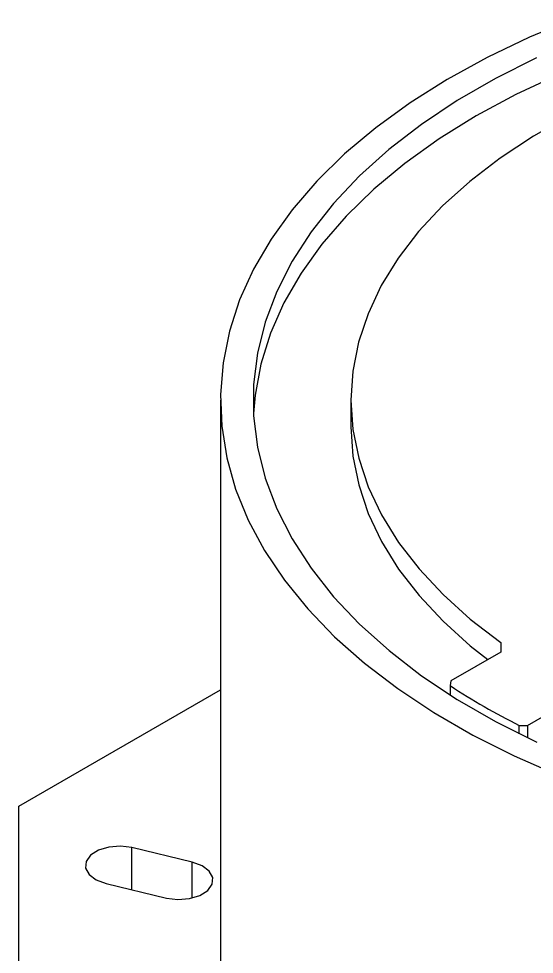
# Model space of a CAD drawing. Header units: millimetres. Extents: x 1258 to 2922, y -135 to 1239.
# Drawn here: x 1714.5 to 1738.21, y 1075.36 to 1118.38 of the extents above; entities that cross this region are included whole.
import ezdxf

# ---------------------------------------------------------------- set-up
doc = ezdxf.new("R2010")
doc.units = ezdxf.units.MM
doc.header["$LTSCALE"] = 6

msp = doc.modelspace()

# ---------------------------------------------------------------- linework, layer by layer
at = {"color": 7, "linetype": 'Continuous', "lineweight": 25}
for p, q in [((1723.779, 1100.849), (1723.779, 1071.453)), ((1729.779, 1100.849), (1729.779, 1099.624)), ((1736.664, 1089.706), (1736.664, 1089.257)), ((1736.664, 1089.257), (1734.371, 1087.934)), ((1734.371, 1087.934), (1734.344, 1087.715)), ((1734.344, 1087.715), (1734.344, 1087.281)), ((1714.504, 1082.175), (1723.779, 1087.529)), ((1737.893, 1085.884), (1740.166, 1087.197)), ((1737.513, 1085.884), (1737.893, 1085.884)), ((1737.513, 1085.502), (1737.513, 1085.884)), ((1737.893, 1085.884), (1737.893, 1085.317)), ((1714.504, 1060.732), (1714.504, 1082.175)), ((1722.483, 1079.602), (1719.712, 1080.265)), ((1718.525, 1078.612), (1721.297, 1077.949))]:
    msp.add_line(p, q, dxfattribs=at)
at = {"color": 8, "linetype": 'Continuous', "lineweight": 25}
for p, q in [((1719.712, 1078.328), (1719.712, 1080.265)), ((1722.483, 1077.949), (1722.483, 1079.602))]:
    msp.add_line(p, q, dxfattribs=at)
at = {"color": 7, "linetype": 'Continuous', "lineweight": 25, "flags": 128}
for points in [[(1740.039, 1118.383), (1737.983, 1117.532), (1736.034, 1116.6), (1734.202, 1115.592), (1732.495, 1114.513), (1730.921, 1113.369), (1729.489, 1112.165), (1728.205, 1110.906), (1727.075, 1109.598), (1726.104, 1108.249), (1725.298, 1106.864), (1724.66, 1105.451), (1724.193, 1104.015), (1723.9, 1102.563), (1723.782, 1101.104), (1723.839, 1099.644), (1724.071, 1098.189), (1724.478, 1096.747), (1725.056, 1095.324), (1725.804, 1093.929), (1726.717, 1092.566), (1727.792, 1091.244), (1729.023, 1089.967), (1730.404, 1088.743), (1731.929, 1087.577), (1733.591, 1086.475), (1735.38, 1085.442), (1737.289, 1084.483), (1739.309, 1083.602)], [(1744.422, 1117.636), (1743.505, 1117.358), (1741.357, 1116.622), (1739.304, 1115.799), (1737.359, 1114.894), (1735.53, 1113.911), (1733.828, 1112.855), (1732.26, 1111.732), (1730.835, 1110.548), (1729.56, 1109.307), (1728.442, 1108.017), (1727.486, 1106.685), (1726.697, 1105.316), (1726.079, 1103.919), (1725.635, 1102.499), (1725.368, 1101.065), (1725.295, 1100.236)], [(1738.314, 1116.58), (1736.426, 1115.635), (1734.66, 1114.615), (1733.024, 1113.525), (1731.527, 1112.37), (1730.177, 1111.157), (1728.98, 1109.891), (1727.942, 1108.579), (1727.069, 1107.228), (1726.366, 1105.844), (1725.835, 1104.435), (1725.479, 1103.007), (1725.301, 1101.569), (1725.302, 1100.126), (1725.48, 1098.688), (1725.836, 1097.26), (1726.367, 1095.851), (1727.071, 1094.467), (1727.944, 1093.116), (1728.982, 1091.804), (1730.179, 1090.538), (1731.53, 1089.325), (1733.027, 1088.171), (1734.663, 1087.081), (1736.429, 1086.061), (1738.318, 1085.116)], [(1743.68, 1115.62), (1743.493, 1115.55), (1741.607, 1114.771), (1739.828, 1113.911), (1738.168, 1112.977), (1736.636, 1111.972), (1735.24, 1110.902), (1733.989, 1109.775), (1732.89, 1108.596), (1731.95, 1107.372), (1731.173, 1106.111), (1730.565, 1104.819), (1730.128, 1103.504), (1729.866, 1102.174), (1729.779, 1100.836), (1729.869, 1099.498), (1730.135, 1098.168), (1730.575, 1096.854), (1731.186, 1095.562), (1731.966, 1094.302), (1732.91, 1093.079), (1734.012, 1091.901), (1735.265, 1090.774), (1736.664, 1089.706)], [(1729.779, 1099.624), (1729.779, 1099.611), (1729.869, 1098.273), (1730.135, 1096.943), (1730.575, 1095.629), (1731.186, 1094.338), (1731.966, 1093.077), (1732.91, 1091.854), (1734.012, 1090.676), (1735.265, 1089.549), (1736.07, 1088.914)], [(1719.712, 1080.265), (1719.186, 1080.332), (1718.652, 1080.292), (1718.175, 1080.148), (1717.811, 1079.919), (1717.605, 1079.632), (1717.582, 1079.322), (1717.744, 1079.025), (1718.071, 1078.779), (1718.525, 1078.612)], [(1721.297, 1077.949), (1721.823, 1077.882), (1722.356, 1077.922), (1722.834, 1078.066), (1723.197, 1078.295), (1723.403, 1078.582), (1723.427, 1078.893), (1723.265, 1079.189), (1722.937, 1079.435), (1722.483, 1079.602)]]:
    msp.add_lwpolyline(points, dxfattribs=at)
at = {"color": 7, "linetype": 'Continuous', "lineweight": 25}
msp.add_arc((1752.157, 1114.894), 32.497, 236.7603, 243.2163, dxfattribs=at)

doc.saveas('drawing.dxf')
